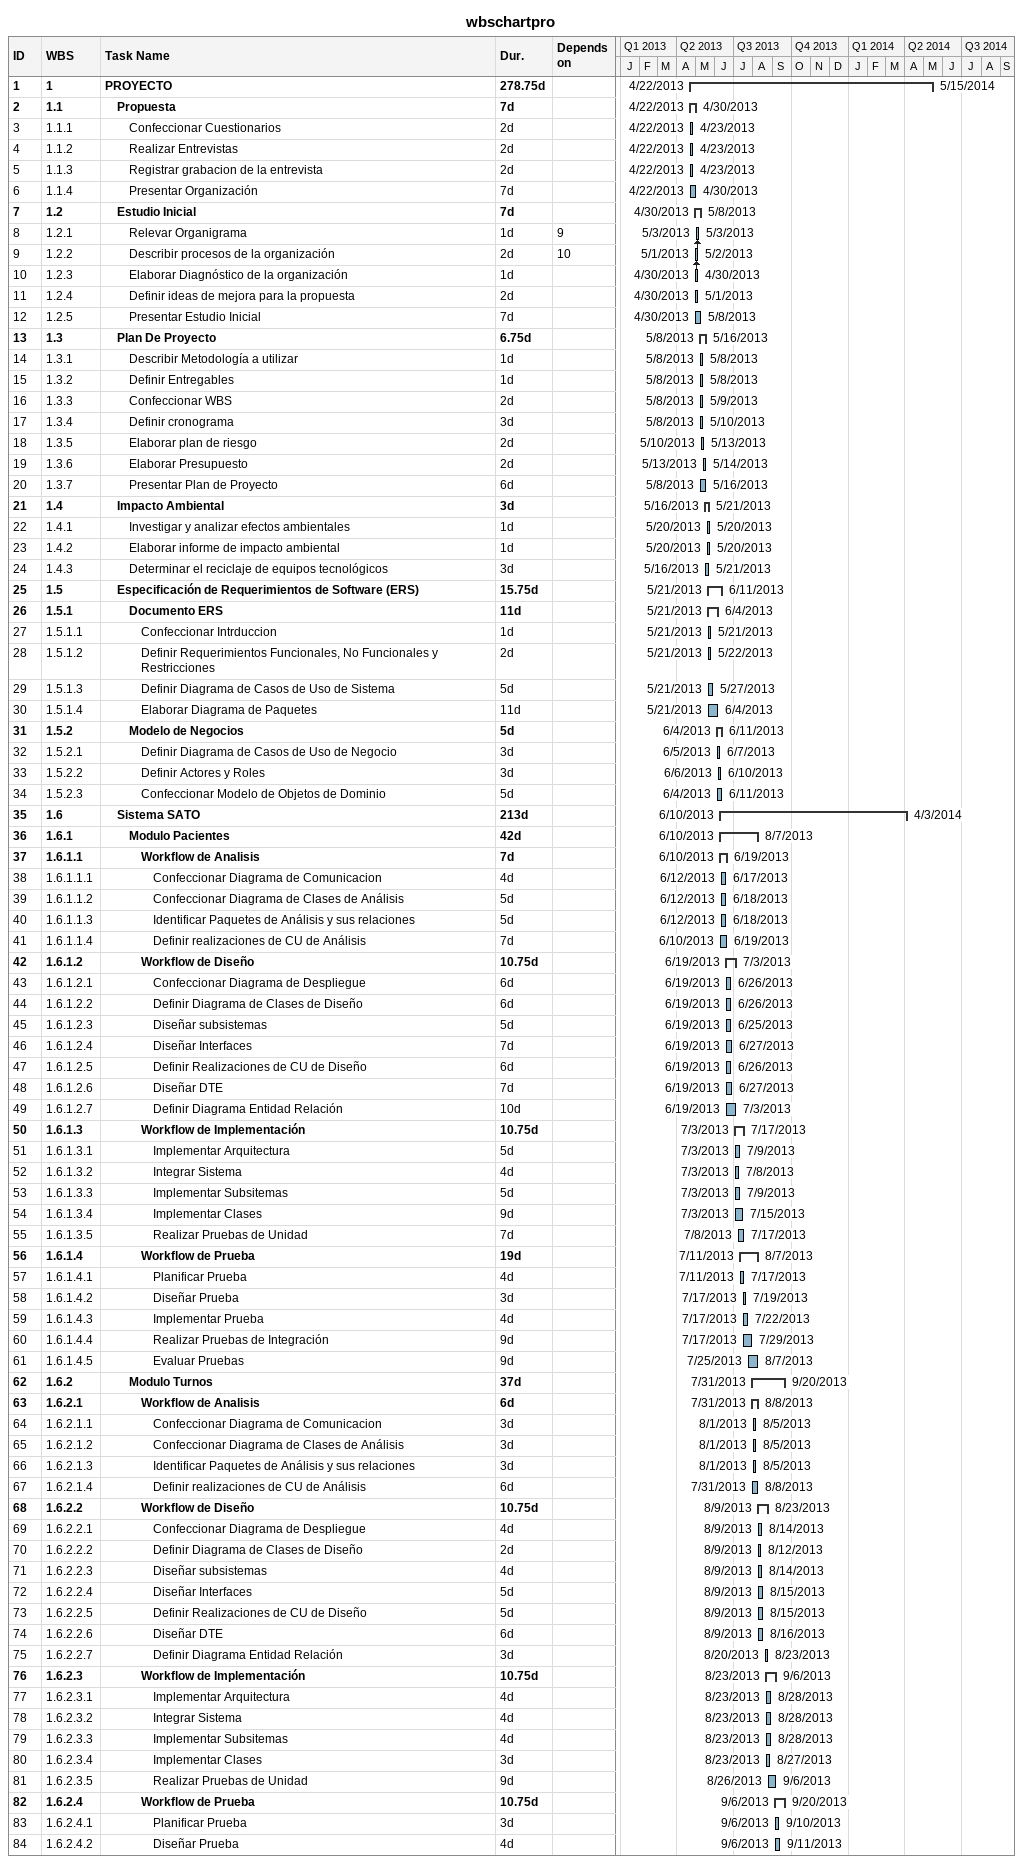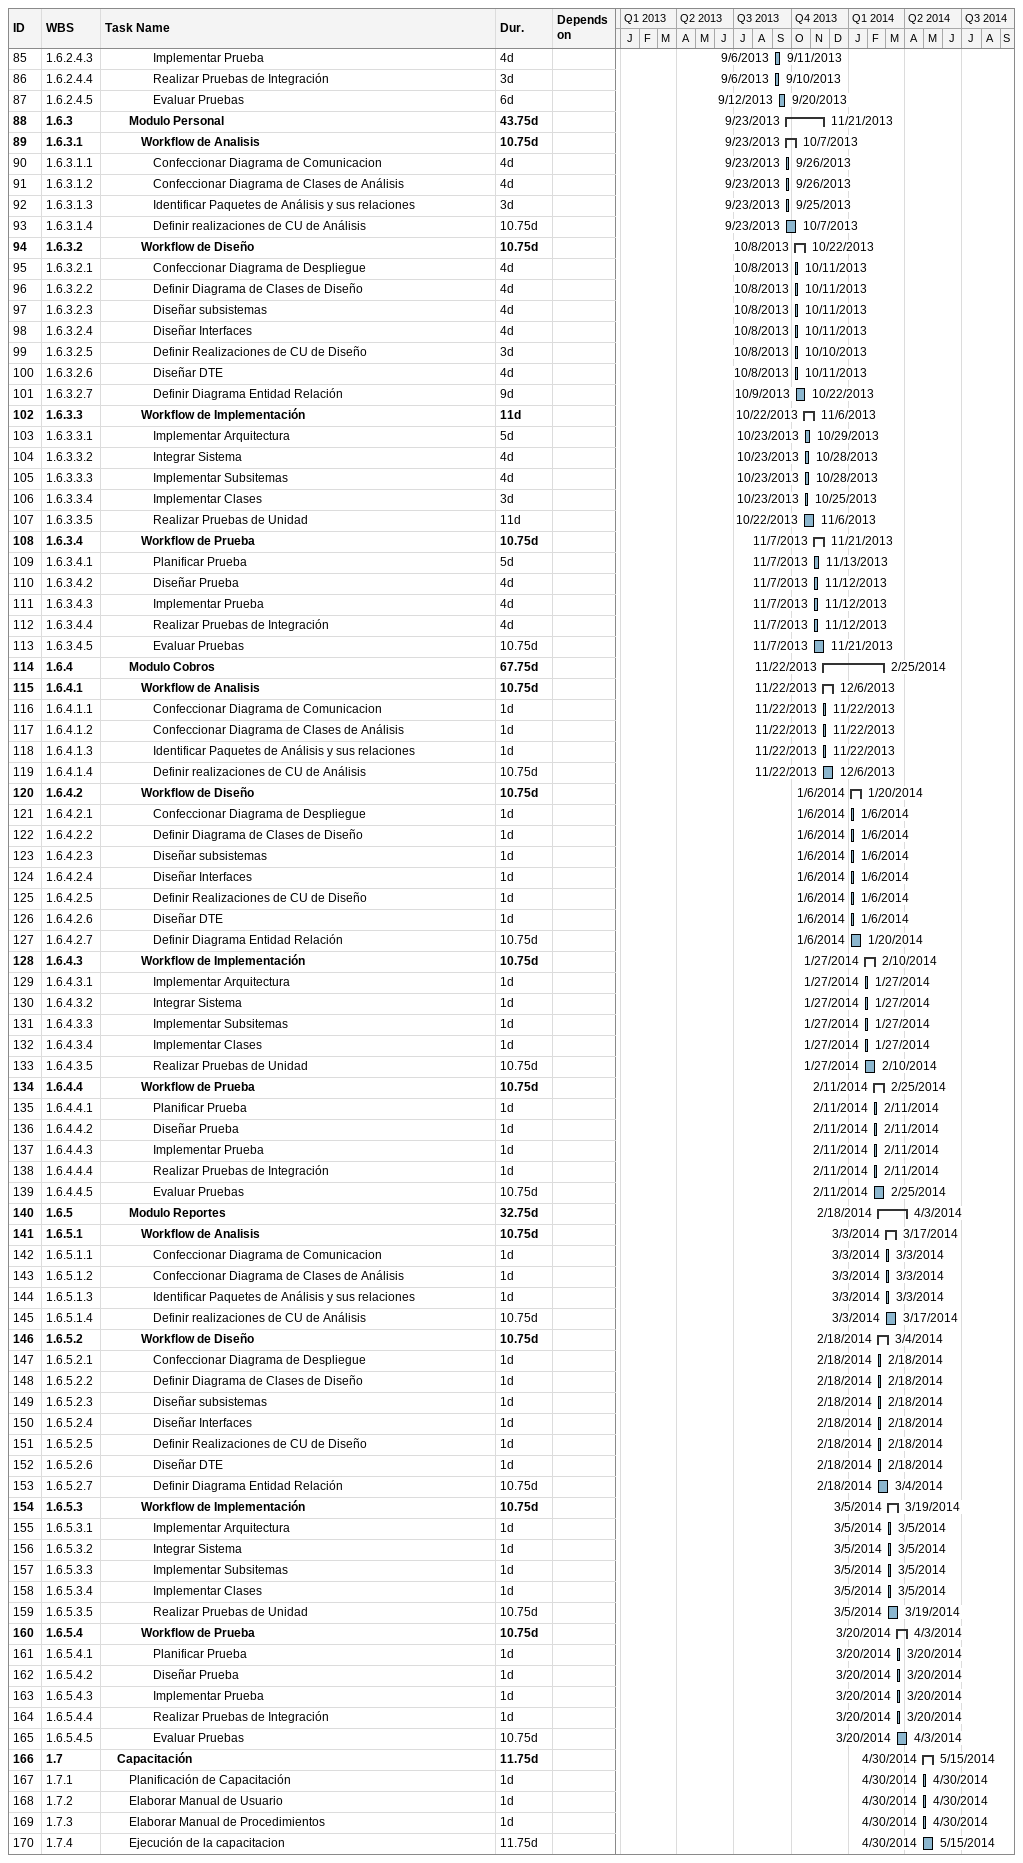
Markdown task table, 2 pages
wbschartpro

| ID | WBS | Task | Duration | Start | Finish | Predecessors |
|---|---|---|---|---|---|---|
| 1 | 1 | **PROYECTO** | 278.75d | 2013-04-22 | 2014-05-15 |  |
| 2 | 1.1 | **Propuesta** | 7d | 2013-04-22 | 2013-04-30 |  |
| 3 | 1.1.1 | Confeccionar Cuestionarios | 2d | 2013-04-22 | 2013-04-23 |  |
| 4 | 1.1.2 | Realizar Entrevistas | 2d | 2013-04-22 | 2013-04-23 |  |
| 5 | 1.1.3 | Registrar grabacion de la entrevista | 2d | 2013-04-22 | 2013-04-23 |  |
| 6 | 1.1.4 | Presentar Organización | 7d | 2013-04-22 | 2013-04-30 |  |
| 7 | 1.2 | **Estudio Inicial** | 7d | 2013-04-30 | 2013-05-08 |  |
| 8 | 1.2.1 | Relevar Organigrama | 1d | 2013-05-03 | 2013-05-03 | 9 |
| 9 | 1.2.2 | Describir procesos de la organización | 2d | 2013-05-01 | 2013-05-02 | 10 |
| 10 | 1.2.3 | Elaborar Diagnóstico de la organización | 1d | 2013-04-30 | 2013-04-30 |  |
| 11 | 1.2.4 | Definir ideas de mejora para la propuesta | 2d | 2013-04-30 | 2013-05-01 |  |
| 12 | 1.2.5 | Presentar Estudio Inicial | 7d | 2013-04-30 | 2013-05-08 |  |
| 13 | 1.3 | **Plan De Proyecto** | 6.75d | 2013-05-08 | 2013-05-16 |  |
| 14 | 1.3.1 | Describir Metodología a utilizar | 1d | 2013-05-08 | 2013-05-08 |  |
| 15 | 1.3.2 | Definir Entregables | 1d | 2013-05-08 | 2013-05-08 |  |
| 16 | 1.3.3 | Confeccionar WBS | 2d | 2013-05-08 | 2013-05-09 |  |
| 17 | 1.3.4 | Definir cronograma | 3d | 2013-05-08 | 2013-05-10 |  |
| 18 | 1.3.5 | Elaborar plan de riesgo | 2d | 2013-05-10 | 2013-05-13 |  |
| 19 | 1.3.6 | Elaborar Presupuesto | 2d | 2013-05-13 | 2013-05-14 |  |
| 20 | 1.3.7 | Presentar Plan de Proyecto | 6d | 2013-05-08 | 2013-05-16 |  |
| 21 | 1.4 | **Impacto Ambiental** | 3d | 2013-05-16 | 2013-05-21 |  |
| 22 | 1.4.1 | Investigar y analizar efectos ambientales | 1d | 2013-05-20 | 2013-05-20 |  |
| 23 | 1.4.2 | Elaborar informe de impacto ambiental | 1d | 2013-05-20 | 2013-05-20 |  |
| 24 | 1.4.3 | Determinar el reciclaje de equipos tecnológicos | 3d | 2013-05-16 | 2013-05-21 |  |
| 25 | 1.5 | **Especificación de Requerimientos de Software (ERS)** | 15.75d | 2013-05-21 | 2013-06-11 |  |
| 26 | 1.5.1 | **Documento ERS** | 11d | 2013-05-21 | 2013-06-04 |  |
| 27 | 1.5.1.1 | Confeccionar Intrduccion | 1d | 2013-05-21 | 2013-05-21 |  |
| 28 | 1.5.1.2 | Definir Requerimientos Funcionales, No Funcionales y Restricciones | 2d | 2013-05-21 | 2013-05-22 |  |
| 29 | 1.5.1.3 | Definir Diagrama de Casos de Uso de Sistema | 5d | 2013-05-21 | 2013-05-27 |  |
| 30 | 1.5.1.4 | Elaborar Diagrama de Paquetes | 11d | 2013-05-21 | 2013-06-04 |  |
| 31 | 1.5.2 | **Modelo de Negocios** | 5d | 2013-06-04 | 2013-06-11 |  |
| 32 | 1.5.2.1 | Definir Diagrama de Casos de Uso de Negocio | 3d | 2013-06-05 | 2013-06-07 |  |
| 33 | 1.5.2.2 | Definir Actores y Roles | 3d | 2013-06-06 | 2013-06-10 |  |
| 34 | 1.5.2.3 | Confeccionar Modelo de Objetos de Dominio | 5d | 2013-06-04 | 2013-06-11 |  |
| 35 | 1.6 | **Sistema SATO** | 213d | 2013-06-10 | 2014-04-03 |  |
| 36 | 1.6.1 | **Modulo Pacientes** | 42d | 2013-06-10 | 2013-08-07 |  |
| 37 | 1.6.1.1 | **Workflow de Analisis** | 7d | 2013-06-10 | 2013-06-19 |  |
| 38 | 1.6.1.1.1 | Confeccionar Diagrama de Comunicacion | 4d | 2013-06-12 | 2013-06-17 |  |
| 39 | 1.6.1.1.2 | Confeccionar Diagrama de Clases de Análisis | 5d | 2013-06-12 | 2013-06-18 |  |
| 40 | 1.6.1.1.3 | Identificar Paquetes de Análisis y sus relaciones | 5d | 2013-06-12 | 2013-06-18 |  |
| 41 | 1.6.1.1.4 | Definir realizaciones de CU de Análisis | 7d | 2013-06-10 | 2013-06-19 |  |
| 42 | 1.6.1.2 | **Workflow de Diseño** | 10.75d | 2013-06-19 | 2013-07-03 |  |
| 43 | 1.6.1.2.1 | Confeccionar Diagrama de Despliegue | 6d | 2013-06-19 | 2013-06-26 |  |
| 44 | 1.6.1.2.2 | Definir Diagrama de Clases de Diseño | 6d | 2013-06-19 | 2013-06-26 |  |
| 45 | 1.6.1.2.3 | Diseñar subsistemas | 5d | 2013-06-19 | 2013-06-25 |  |
| 46 | 1.6.1.2.4 | Diseñar Interfaces | 7d | 2013-06-19 | 2013-06-27 |  |
| 47 | 1.6.1.2.5 | Definir Realizaciones de CU de Diseño | 6d | 2013-06-19 | 2013-06-26 |  |
| 48 | 1.6.1.2.6 | Diseñar DTE | 7d | 2013-06-19 | 2013-06-27 |  |
| 49 | 1.6.1.2.7 | Definir Diagrama Entidad Relación | 10d | 2013-06-19 | 2013-07-03 |  |
| 50 | 1.6.1.3 | **Workflow de Implementación** | 10.75d | 2013-07-03 | 2013-07-17 |  |
| 51 | 1.6.1.3.1 | Implementar Arquitectura | 5d | 2013-07-03 | 2013-07-09 |  |
| 52 | 1.6.1.3.2 | Integrar Sistema | 4d | 2013-07-03 | 2013-07-08 |  |
| 53 | 1.6.1.3.3 | Implementar Subsitemas | 5d | 2013-07-03 | 2013-07-09 |  |
| 54 | 1.6.1.3.4 | Implementar Clases | 9d | 2013-07-03 | 2013-07-15 |  |
| 55 | 1.6.1.3.5 | Realizar Pruebas de Unidad | 7d | 2013-07-08 | 2013-07-17 |  |
| 56 | 1.6.1.4 | **Workflow de Prueba** | 19d | 2013-07-11 | 2013-08-07 |  |
| 57 | 1.6.1.4.1 | Planificar Prueba | 4d | 2013-07-11 | 2013-07-17 |  |
| 58 | 1.6.1.4.2 | Diseñar Prueba | 3d | 2013-07-17 | 2013-07-19 |  |
| 59 | 1.6.1.4.3 | Implementar Prueba | 4d | 2013-07-17 | 2013-07-22 |  |
| 60 | 1.6.1.4.4 | Realizar Pruebas de Integración | 9d | 2013-07-17 | 2013-07-29 |  |
| 61 | 1.6.1.4.5 | Evaluar Pruebas | 9d | 2013-07-25 | 2013-08-07 |  |
| 62 | 1.6.2 | **Modulo Turnos** | 37d | 2013-07-31 | 2013-09-20 |  |
| 63 | 1.6.2.1 | **Workflow de Analisis** | 6d | 2013-07-31 | 2013-08-08 |  |
| 64 | 1.6.2.1.1 | Confeccionar Diagrama de Comunicacion | 3d | 2013-08-01 | 2013-08-05 |  |
| 65 | 1.6.2.1.2 | Confeccionar Diagrama de Clases de Análisis | 3d | 2013-08-01 | 2013-08-05 |  |
| 66 | 1.6.2.1.3 | Identificar Paquetes de Análisis y sus relaciones | 3d | 2013-08-01 | 2013-08-05 |  |
| 67 | 1.6.2.1.4 | Definir realizaciones de CU de Análisis | 6d | 2013-07-31 | 2013-08-08 |  |
| 68 | 1.6.2.2 | **Workflow de Diseño** | 10.75d | 2013-08-09 | 2013-08-23 |  |
| 69 | 1.6.2.2.1 | Confeccionar Diagrama de Despliegue | 4d | 2013-08-09 | 2013-08-14 |  |
| 70 | 1.6.2.2.2 | Definir Diagrama de Clases de Diseño | 2d | 2013-08-09 | 2013-08-12 |  |
| 71 | 1.6.2.2.3 | Diseñar subsistemas | 4d | 2013-08-09 | 2013-08-14 |  |
| 72 | 1.6.2.2.4 | Diseñar Interfaces | 5d | 2013-08-09 | 2013-08-15 |  |
| 73 | 1.6.2.2.5 | Definir Realizaciones de CU de Diseño | 5d | 2013-08-09 | 2013-08-15 |  |
| 74 | 1.6.2.2.6 | Diseñar DTE | 6d | 2013-08-09 | 2013-08-16 |  |
| 75 | 1.6.2.2.7 | Definir Diagrama Entidad Relación | 3d | 2013-08-20 | 2013-08-23 |  |
| 76 | 1.6.2.3 | **Workflow de Implementación** | 10.75d | 2013-08-23 | 2013-09-06 |  |
| 77 | 1.6.2.3.1 | Implementar Arquitectura | 4d | 2013-08-23 | 2013-08-28 |  |
| 78 | 1.6.2.3.2 | Integrar Sistema | 4d | 2013-08-23 | 2013-08-28 |  |
| 79 | 1.6.2.3.3 | Implementar Subsitemas | 4d | 2013-08-23 | 2013-08-28 |  |
| 80 | 1.6.2.3.4 | Implementar Clases | 3d | 2013-08-23 | 2013-08-27 |  |
| 81 | 1.6.2.3.5 | Realizar Pruebas de Unidad | 9d | 2013-08-26 | 2013-09-06 |  |
| 82 | 1.6.2.4 | **Workflow de Prueba** | 10.75d | 2013-09-06 | 2013-09-20 |  |
| 83 | 1.6.2.4.1 | Planificar Prueba | 3d | 2013-09-06 | 2013-09-10 |  |
| 84 | 1.6.2.4.2 | Diseñar Prueba | 4d | 2013-09-06 | 2013-09-11 |  |
| 85 | 1.6.2.4.3 | Implementar Prueba | 4d | 2013-09-06 | 2013-09-11 |  |
| 86 | 1.6.2.4.4 | Realizar Pruebas de Integración | 3d | 2013-09-06 | 2013-09-10 |  |
| 87 | 1.6.2.4.5 | Evaluar Pruebas | 6d | 2013-09-12 | 2013-09-20 |  |
| 88 | 1.6.3 | **Modulo Personal** | 43.75d | 2013-09-23 | 2013-11-21 |  |
| 89 | 1.6.3.1 | **Workflow de Analisis** | 10.75d | 2013-09-23 | 2013-10-07 |  |
| 90 | 1.6.3.1.1 | Confeccionar Diagrama de Comunicacion | 4d | 2013-09-23 | 2013-09-26 |  |
| 91 | 1.6.3.1.2 | Confeccionar Diagrama de Clases de Análisis | 4d | 2013-09-23 | 2013-09-26 |  |
| 92 | 1.6.3.1.3 | Identificar Paquetes de Análisis y sus relaciones | 3d | 2013-09-23 | 2013-09-25 |  |
| 93 | 1.6.3.1.4 | Definir realizaciones de CU de Análisis | 10.75d | 2013-09-23 | 2013-10-07 |  |
| 94 | 1.6.3.2 | **Workflow de Diseño** | 10.75d | 2013-10-08 | 2013-10-22 |  |
| 95 | 1.6.3.2.1 | Confeccionar Diagrama de Despliegue | 4d | 2013-10-08 | 2013-10-11 |  |
| 96 | 1.6.3.2.2 | Definir Diagrama de Clases de Diseño | 4d | 2013-10-08 | 2013-10-11 |  |
| 97 | 1.6.3.2.3 | Diseñar subsistemas | 4d | 2013-10-08 | 2013-10-11 |  |
| 98 | 1.6.3.2.4 | Diseñar Interfaces | 4d | 2013-10-08 | 2013-10-11 |  |
| 99 | 1.6.3.2.5 | Definir Realizaciones de CU de Diseño | 3d | 2013-10-08 | 2013-10-10 |  |
| 100 | 1.6.3.2.6 | Diseñar DTE | 4d | 2013-10-08 | 2013-10-11 |  |
| 101 | 1.6.3.2.7 | Definir Diagrama Entidad Relación | 9d | 2013-10-09 | 2013-10-22 |  |
| 102 | 1.6.3.3 | **Workflow de Implementación** | 11d | 2013-10-22 | 2013-11-06 |  |
| 103 | 1.6.3.3.1 | Implementar Arquitectura | 5d | 2013-10-23 | 2013-10-29 |  |
| 104 | 1.6.3.3.2 | Integrar Sistema | 4d | 2013-10-23 | 2013-10-28 |  |
| 105 | 1.6.3.3.3 | Implementar Subsitemas | 4d | 2013-10-23 | 2013-10-28 |  |
| 106 | 1.6.3.3.4 | Implementar Clases | 3d | 2013-10-23 | 2013-10-25 |  |
| 107 | 1.6.3.3.5 | Realizar Pruebas de Unidad | 11d | 2013-10-22 | 2013-11-06 |  |
| 108 | 1.6.3.4 | **Workflow de Prueba** | 10.75d | 2013-11-07 | 2013-11-21 |  |
| 109 | 1.6.3.4.1 | Planificar Prueba | 5d | 2013-11-07 | 2013-11-13 |  |
| 110 | 1.6.3.4.2 | Diseñar Prueba | 4d | 2013-11-07 | 2013-11-12 |  |
| 111 | 1.6.3.4.3 | Implementar Prueba | 4d | 2013-11-07 | 2013-11-12 |  |
| 112 | 1.6.3.4.4 | Realizar Pruebas de Integración | 4d | 2013-11-07 | 2013-11-12 |  |
| 113 | 1.6.3.4.5 | Evaluar Pruebas | 10.75d | 2013-11-07 | 2013-11-21 |  |
| 114 | 1.6.4 | **Modulo Cobros** | 67.75d | 2013-11-22 | 2014-02-25 |  |
| 115 | 1.6.4.1 | **Workflow de Analisis** | 10.75d | 2013-11-22 | 2013-12-06 |  |
| 116 | 1.6.4.1.1 | Confeccionar Diagrama de Comunicacion | 1d | 2013-11-22 | 2013-11-22 |  |
| 117 | 1.6.4.1.2 | Confeccionar Diagrama de Clases de Análisis | 1d | 2013-11-22 | 2013-11-22 |  |
| 118 | 1.6.4.1.3 | Identificar Paquetes de Análisis y sus relaciones | 1d | 2013-11-22 | 2013-11-22 |  |
| 119 | 1.6.4.1.4 | Definir realizaciones de CU de Análisis | 10.75d | 2013-11-22 | 2013-12-06 |  |
| 120 | 1.6.4.2 | **Workflow de Diseño** | 10.75d | 2014-01-06 | 2014-01-20 |  |
| 121 | 1.6.4.2.1 | Confeccionar Diagrama de Despliegue | 1d | 2014-01-06 | 2014-01-06 |  |
| 122 | 1.6.4.2.2 | Definir Diagrama de Clases de Diseño | 1d | 2014-01-06 | 2014-01-06 |  |
| 123 | 1.6.4.2.3 | Diseñar subsistemas | 1d | 2014-01-06 | 2014-01-06 |  |
| 124 | 1.6.4.2.4 | Diseñar Interfaces | 1d | 2014-01-06 | 2014-01-06 |  |
| 125 | 1.6.4.2.5 | Definir Realizaciones de CU de Diseño | 1d | 2014-01-06 | 2014-01-06 |  |
| 126 | 1.6.4.2.6 | Diseñar DTE | 1d | 2014-01-06 | 2014-01-06 |  |
| 127 | 1.6.4.2.7 | Definir Diagrama Entidad Relación | 10.75d | 2014-01-06 | 2014-01-20 |  |
| 128 | 1.6.4.3 | **Workflow de Implementación** | 10.75d | 2014-01-27 | 2014-02-10 |  |
| 129 | 1.6.4.3.1 | Implementar Arquitectura | 1d | 2014-01-27 | 2014-01-27 |  |
| 130 | 1.6.4.3.2 | Integrar Sistema | 1d | 2014-01-27 | 2014-01-27 |  |
| 131 | 1.6.4.3.3 | Implementar Subsitemas | 1d | 2014-01-27 | 2014-01-27 |  |
| 132 | 1.6.4.3.4 | Implementar Clases | 1d | 2014-01-27 | 2014-01-27 |  |
| 133 | 1.6.4.3.5 | Realizar Pruebas de Unidad | 10.75d | 2014-01-27 | 2014-02-10 |  |
| 134 | 1.6.4.4 | **Workflow de Prueba** | 10.75d | 2014-02-11 | 2014-02-25 |  |
| 135 | 1.6.4.4.1 | Planificar Prueba | 1d | 2014-02-11 | 2014-02-11 |  |
| 136 | 1.6.4.4.2 | Diseñar Prueba | 1d | 2014-02-11 | 2014-02-11 |  |
| 137 | 1.6.4.4.3 | Implementar Prueba | 1d | 2014-02-11 | 2014-02-11 |  |
| 138 | 1.6.4.4.4 | Realizar Pruebas de Integración | 1d | 2014-02-11 | 2014-02-11 |  |
| 139 | 1.6.4.4.5 | Evaluar Pruebas | 10.75d | 2014-02-11 | 2014-02-25 |  |
| 140 | 1.6.5 | **Modulo Reportes** | 32.75d | 2014-02-18 | 2014-04-03 |  |
| 141 | 1.6.5.1 | **Workflow de Analisis** | 10.75d | 2014-03-03 | 2014-03-17 |  |
| 142 | 1.6.5.1.1 | Confeccionar Diagrama de Comunicacion | 1d | 2014-03-03 | 2014-03-03 |  |
| 143 | 1.6.5.1.2 | Confeccionar Diagrama de Clases de Análisis | 1d | 2014-03-03 | 2014-03-03 |  |
| 144 | 1.6.5.1.3 | Identificar Paquetes de Análisis y sus relaciones | 1d | 2014-03-03 | 2014-03-03 |  |
| 145 | 1.6.5.1.4 | Definir realizaciones de CU de Análisis | 10.75d | 2014-03-03 | 2014-03-17 |  |
| 146 | 1.6.5.2 | **Workflow de Diseño** | 10.75d | 2014-02-18 | 2014-03-04 |  |
| 147 | 1.6.5.2.1 | Confeccionar Diagrama de Despliegue | 1d | 2014-02-18 | 2014-02-18 |  |
| 148 | 1.6.5.2.2 | Definir Diagrama de Clases de Diseño | 1d | 2014-02-18 | 2014-02-18 |  |
| 149 | 1.6.5.2.3 | Diseñar subsistemas | 1d | 2014-02-18 | 2014-02-18 |  |
| 150 | 1.6.5.2.4 | Diseñar Interfaces | 1d | 2014-02-18 | 2014-02-18 |  |
| 151 | 1.6.5.2.5 | Definir Realizaciones de CU de Diseño | 1d | 2014-02-18 | 2014-02-18 |  |
| 152 | 1.6.5.2.6 | Diseñar DTE | 1d | 2014-02-18 | 2014-02-18 |  |
| 153 | 1.6.5.2.7 | Definir Diagrama Entidad Relación | 10.75d | 2014-02-18 | 2014-03-04 |  |
| 154 | 1.6.5.3 | **Workflow de Implementación** | 10.75d | 2014-03-05 | 2014-03-19 |  |
| 155 | 1.6.5.3.1 | Implementar Arquitectura | 1d | 2014-03-05 | 2014-03-05 |  |
| 156 | 1.6.5.3.2 | Integrar Sistema | 1d | 2014-03-05 | 2014-03-05 |  |
| 157 | 1.6.5.3.3 | Implementar Subsitemas | 1d | 2014-03-05 | 2014-03-05 |  |
| 158 | 1.6.5.3.4 | Implementar Clases | 1d | 2014-03-05 | 2014-03-05 |  |
| 159 | 1.6.5.3.5 | Realizar Pruebas de Unidad | 10.75d | 2014-03-05 | 2014-03-19 |  |
| 160 | 1.6.5.4 | **Workflow de Prueba** | 10.75d | 2014-03-20 | 2014-04-03 |  |
| 161 | 1.6.5.4.1 | Planificar Prueba | 1d | 2014-03-20 | 2014-03-20 |  |
| 162 | 1.6.5.4.2 | Diseñar Prueba | 1d | 2014-03-20 | 2014-03-20 |  |
| 163 | 1.6.5.4.3 | Implementar Prueba | 1d | 2014-03-20 | 2014-03-20 |  |
| 164 | 1.6.5.4.4 | Realizar Pruebas de Integración | 1d | 2014-03-20 | 2014-03-20 |  |
| 165 | 1.6.5.4.5 | Evaluar Pruebas | 10.75d | 2014-03-20 | 2014-04-03 |  |
| 166 | 1.7 | **Capacitación** | 11.75d | 2014-04-30 | 2014-05-15 |  |
| 167 | 1.7.1 | Planificación de Capacitación | 1d | 2014-04-30 | 2014-04-30 |  |
| 168 | 1.7.2 | Elaborar Manual de Usuario | 1d | 2014-04-30 | 2014-04-30 |  |
| 169 | 1.7.3 | Elaborar Manual de Procedimientos | 1d | 2014-04-30 | 2014-04-30 |  |
| 170 | 1.7.4 | Ejecución de la capacitacion | 11.75d | 2014-04-30 | 2014-05-15 |  |
